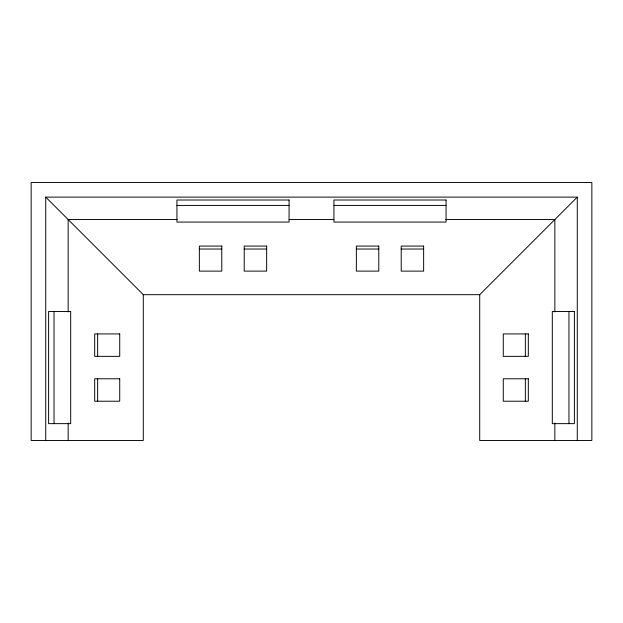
<?xml version="1.0" encoding="UTF-8"?>
<svg xmlns="http://www.w3.org/2000/svg" width="623" height="623" viewBox="0 0 623 623"><rect width="100%" height="100%" fill="white"/><g stroke="black" fill="none" stroke-linecap="round" stroke-linejoin="round"><path stroke-width="0.93" d="M45.728 440.461L45.728 197.117L143.29 294.679L479.71 294.679L577.272 197.117L577.272 440.461M45.728 197.117L577.272 197.117M176.932 205.426L289.072 205.426M333.928 205.426L446.068 205.426M177.173 219.545L68.156 219.545L68.156 311.998M289.111 219.545L333.889 219.545M445.827 219.545L554.844 219.545L554.844 311.998M199.36 249.036L221.788 249.036M244.216 249.036L266.644 249.036M356.356 249.036L378.784 249.036M401.212 249.036L423.64 249.036M568.963 311.5L568.963 423.64M554.844 422.947L554.844 440.461M525.353 333.928L525.353 356.356M525.353 378.784L525.353 401.212M479.71 294.679L479.71 440.461L591.85 440.461L591.85 182.539L31.15 182.539L31.15 440.461L143.29 440.461L143.29 294.679M97.647 333.928L97.647 356.356M97.647 378.784L97.647 401.212M68.156 422.947L68.156 440.461M54.037 311.5L54.037 423.64M289.072 200.006L176.932 200.006L176.932 222.076L289.072 222.076L289.072 200.006M446.068 200.006L333.928 200.006L333.928 222.076L446.068 222.076L446.068 200.006M221.788 246.077L199.36 246.077L199.36 271.114L221.788 271.114L221.788 246.077M266.644 246.077L244.216 246.077L244.216 271.114L266.644 271.114L266.644 246.077M378.784 246.077L356.356 246.077L356.356 271.114L378.784 271.114L378.784 246.077M423.64 246.077L401.212 246.077L401.212 271.114L423.64 271.114L423.64 246.077M70.687 311.5L48.617 311.5L48.617 423.64L70.687 423.64L70.687 311.5M574.383 311.5L552.313 311.5L552.313 423.64L574.383 423.64L574.383 311.5M119.725 333.928L94.688 333.928L94.688 356.356L119.725 356.356L119.725 333.928M528.312 333.928L503.275 333.928L503.275 356.356L528.312 356.356L528.312 333.928M119.725 378.784L94.688 378.784L94.688 401.212L119.725 401.212L119.725 378.784M528.312 378.784L503.275 378.784L503.275 401.212L528.312 401.212L528.312 378.784"/></g></svg>
